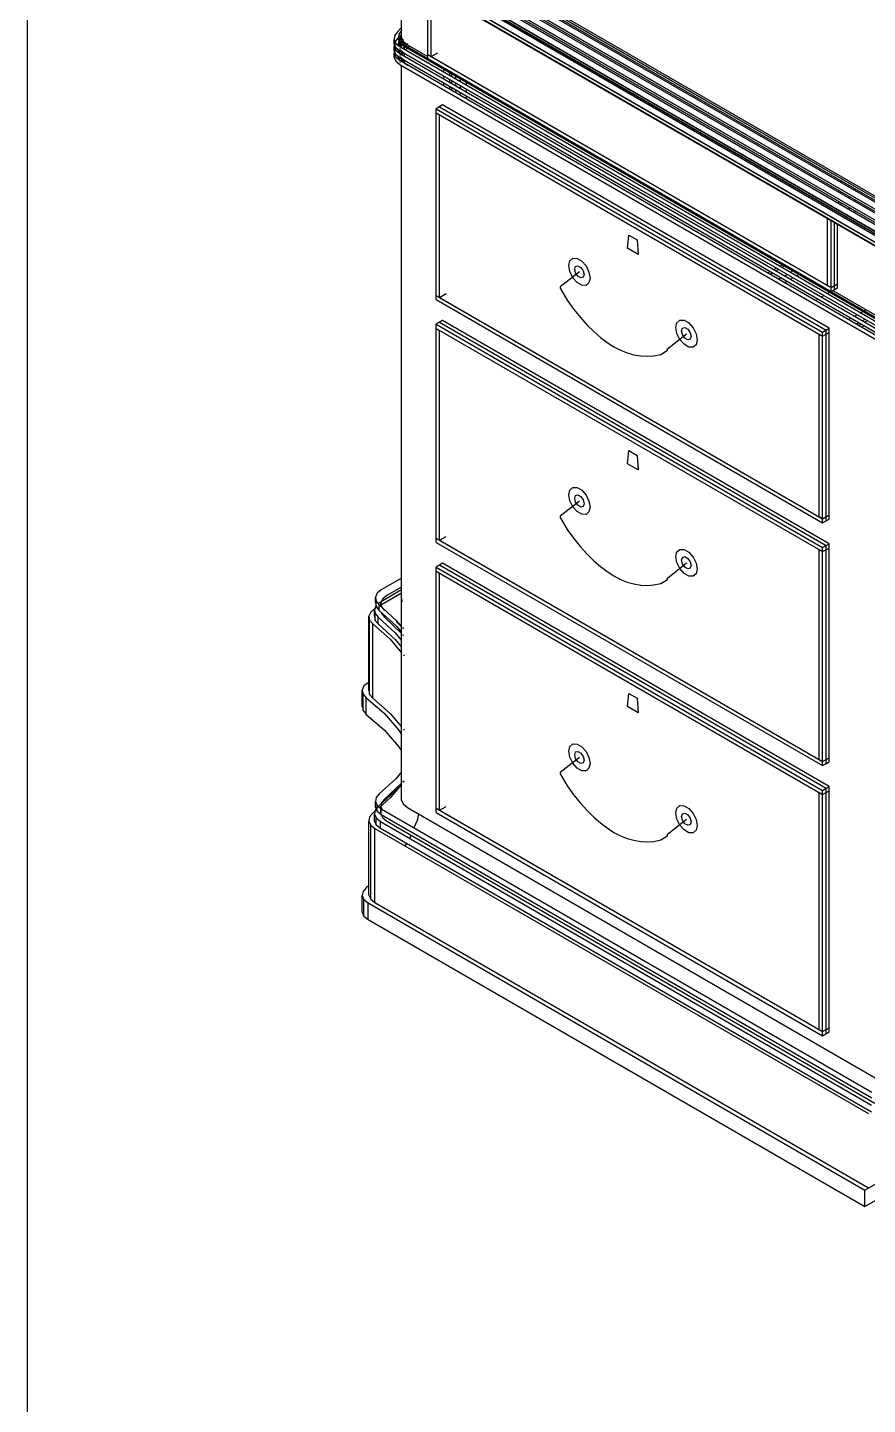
# Model space of a CAD drawing. Header units: inches. Extents: x 0.3 to 16.2, y 0.3 to 11.4.
# Drawn here: x 0.315 to 2.035, y 6.224 to 9.041 of the extents above; entities that cross this region are included whole.
import ezdxf

# ---------------------------------------------------------------- set-up
doc = ezdxf.new("R2010")
doc.units = ezdxf.units.IN
doc.header["$LTSCALE"] = 0.009843
doc.header["$MEASUREMENT"] = 0
doc.layers.add('GEOMETRY', color=7, linetype='Continuous')

msp = doc.modelspace()

# ---------------------------------------------------------------- linework, layer by layer
at = {"layer": 'GEOMETRY'}
for p, q in [((0.9567, 9.3154), (5.7374, 6.5551)), ((0.9567, 9.3154), (5.7374, 6.5551)), ((0.9567, 9.3012), (5.7374, 6.5413)), ((0.9634, 9.3197), (5.7374, 6.5634)), ((0.9634, 9.3197), (5.7374, 6.5634)), ((0.9634, 9.3154), (5.7374, 6.5591)), ((0.9638, 9.324), (5.7374, 6.5677)), ((0.9638, 9.324), (5.7374, 6.5677)), ((0.9638, 9.3197), (5.7374, 6.5634)), ((0.9567, 9.2929), (5.7374, 6.5327)), ((0.9567, 9.2929), (5.7374, 6.5327)), ((0.9567, 9.2787), (5.7374, 6.5189)), ((0.9634, 9.2972), (5.7374, 6.5409)), ((0.9634, 9.2972), (5.7374, 6.5409)), ((0.9634, 9.2972), (5.7374, 6.5409)), ((0.9634, 9.2929), (5.7374, 6.5366)), ((0.9634, 9.2748), (5.7374, 6.5181)), ((0.9634, 9.2748), (5.7374, 6.5181)), ((0.9634, 9.2748), (5.7374, 6.5181)), ((0.9634, 9.2705), (5.7374, 6.5142)), ((0.9567, 9.2701), (5.7374, 6.5102)), ((0.9567, 9.2701), (5.7374, 6.5102)), ((0.9567, 9.2563), (5.7374, 6.4961)), ((0.9567, 9.2476), (5.7374, 6.4878)), ((0.9567, 9.2476), (5.7374, 6.4878)), ((0.9634, 9.252), (5.7374, 6.4957)), ((0.9634, 9.252), (5.7374, 6.4957)), ((0.9634, 9.252), (5.7374, 6.4957)), ((0.9634, 9.248), (5.7374, 6.4917)), ((0.9567, 9.2339), (5.7374, 6.4736)), ((0.9634, 9.2295), (5.7374, 6.4732)), ((0.9685, 9.2201), (5.7378, 6.4665)), ((0.9803, 9.2118), (5.7382, 6.4646)), ((1.0394, 9.2028), (5.7421, 6.4878)), ((1.0394, 9.2028), (5.7421, 6.4878)), ((1.0661, 9.1929), (5.7449, 6.4917)), ((1.0661, 9.1929), (5.7449, 6.4917)), ((1.0807, 9.0205), (1.0807, 9.1535)), ((1.0807, 9.0102), (1.0807, 9.1535)), ((1.1346, 8.9862), (1.1346, 9.124)), ((1.1417, 8.9823), (1.1417, 9.1201)), ((1.1417, 8.9906), (1.1417, 9.1185)), ((1.0665, 9.0248), (1.0654, 9.0169)), ((1.0654, 9.0169), (1.0693, 9.0091)), ((1.0654, 9.0169), (1.0693, 9.0091)), ((1.0654, 9.0083), (1.0654, 9.0169)), ((1.072, 9.0323), (1.0665, 9.0248)), ((1.072, 9.0185), (1.0665, 9.011)), ((1.0807, 9.0413), (1.072, 9.0323)), ((1.0807, 9.0272), (1.072, 9.0185)), ((1.0846, 9.0169), (1.0732, 9.0055)), ((1.0752, 9.028), (1.0744, 9.0201)), ((1.0744, 9.0201), (1.078, 9.0122)), ((1.0744, 9.0201), (1.078, 9.0122)), ((1.0744, 9.0173), (1.0744, 9.0201)), ((1.0744, 9.0173), (1.078, 9.0094)), ((1.0752, 9.0169), (1.0744, 9.0091)), ((1.0807, 9.0354), (1.0752, 9.028)), ((1.0807, 9.0244), (1.0752, 9.0169)), ((1.0807, 9.0217), (1.0752, 9.0142)), ((1.0807, 9.0358), (1.0807, 9.0354)), ((1.0807, 9.0244), (1.0807, 9.0244)), ((1.0807, 9.0217), (1.0807, 9.0217)), ((1.0807, 9.0205), (1.0846, 9.0126)), ((1.0665, 9.011), (1.0654, 9.0028)), ((1.0654, 9.0083), (1.0693, 9.0008)), ((1.0654, 9.0028), (1.0693, 8.9949)), ((1.0654, 9.0028), (1.0693, 8.9949)), ((1.0654, 8.9945), (1.0654, 9.0028)), ((1.0665, 8.9969), (1.0654, 8.9886)), ((1.0654, 8.9945), (1.0693, 8.9866)), ((1.0654, 8.9886), (1.0693, 8.9811)), ((1.0654, 8.9886), (1.0693, 8.9811)), ((1.0654, 8.9803), (1.0654, 8.9886)), ((1.0693, 9.0008), (1.0665, 8.9969)), ((1.0693, 9.0091), (1.0772, 9.0024)), ((1.0693, 9.0091), (1.0772, 9.0024)), ((1.0693, 9.0008), (1.0772, 8.9941)), ((1.0693, 8.9949), (1.0772, 8.9882)), ((1.0693, 8.9949), (1.0772, 8.9882)), ((1.0752, 9.0142), (1.0744, 9.0059)), ((1.0744, 9.0091), (1.078, 9.0012)), ((1.0744, 9.0091), (1.078, 9.0012)), ((1.0744, 9.0059), (1.0744, 9.0091)), ((1.0744, 9.0059), (1.0752, 9.0043)), ((1.0744, 9.0059), (1.0752, 9.0043)), ((1.0744, 9.0059), (1.0752, 9.0043)), ((1.0744, 9.0031), (1.0744, 9.0059)), ((1.0744, 8.9965), (1.0744, 8.9949)), ((1.0748, 8.9961), (1.0744, 8.9921)), ((1.0744, 8.9949), (1.078, 8.987)), ((1.0744, 8.9949), (1.078, 8.987)), ((1.0744, 8.9921), (1.0744, 8.9949)), ((1.0744, 8.9921), (1.0752, 8.9902)), ((1.0744, 8.9921), (1.0752, 8.9902)), ((1.0744, 8.9921), (1.0752, 8.9902)), ((1.0744, 8.9894), (1.0744, 8.9921)), ((1.0791, 9.0087), (1.0752, 9.0028)), ((1.0783, 8.9933), (1.0752, 8.9886)), ((1.0807, 9.0075), (1.0772, 9.0028)), ((1.0772, 9.0024), (5.7457, 6.3071)), ((1.0772, 9.0024), (5.7457, 6.3071)), ((1.0772, 9), (1.078, 8.9984)), ((1.0772, 9), (1.078, 8.9984)), ((1.0772, 9), (1.078, 8.9984)), ((1.0772, 8.9969), (1.078, 8.9957)), ((1.0772, 8.9941), (5.7457, 6.2988)), ((1.078, 9.0122), (1.0862, 9.0059)), ((1.078, 9.0122), (1.0862, 9.0059)), ((1.078, 9.0094), (1.0862, 9.0031)), ((1.078, 8.9957), (1.0862, 8.989)), ((1.0846, 9.0146), (1.0807, 9.0102)), ((1.0807, 9.0004), (1.0807, 9.0071)), ((1.0807, 8.9862), (1.0807, 8.9921)), ((1.0843, 8.9898), (1.0815, 8.9862)), ((1.0854, 9.0122), (1.0823, 9.0091)), ((1.087, 9.0028), (1.0835, 8.9988)), ((1.0846, 9.0126), (1.0929, 9.0063)), ((1.0862, 9.0059), (5.7469, 6.315)), ((1.0862, 9.0059), (5.7469, 6.315)), ((1.0862, 9.0031), (5.7469, 6.3122)), ((1.0862, 8.989), (5.7469, 6.298)), ((1.087, 8.9969), (1.087, 9.011)), ((1.087, 8.9827), (1.087, 8.9886)), ((1.0929, 9.0087), (1.0886, 9.0043)), ((1.0925, 8.9992), (1.089, 8.9957)), ((1.0929, 9.0063), (1.1346, 8.9823)), ((1.0969, 9.0039), (1.0941, 9.0012)), ((1.1417, 8.9823), (1.1551, 8.9898)), ((1.0654, 8.9803), (1.0693, 8.9724)), ((1.0693, 8.9866), (1.0772, 8.9799)), ((1.0693, 8.9811), (1.0772, 8.9744)), ((1.0693, 8.9811), (1.0772, 8.9744)), ((1.0693, 8.9724), (1.0772, 8.9657)), ((1.0744, 8.9823), (1.0744, 8.9807)), ((1.0744, 8.9807), (1.078, 8.9728)), ((1.0744, 8.9807), (1.078, 8.9728)), ((1.0744, 8.978), (1.0744, 8.9807)), ((1.0744, 8.978), (1.0752, 8.976)), ((1.0772, 8.9882), (5.7457, 6.2929)), ((1.0772, 8.9882), (5.7457, 6.2929)), ((1.0772, 8.9858), (1.078, 8.9843)), ((1.0772, 8.9858), (1.078, 8.9843)), ((1.0772, 8.9858), (1.078, 8.9843)), ((1.0772, 8.9831), (1.078, 8.9815)), ((1.0772, 8.9799), (5.7457, 6.2846)), ((1.0772, 8.9744), (5.7457, 6.2791)), ((1.0772, 8.9744), (5.7457, 6.2791)), ((1.0772, 8.9717), (1.078, 8.9701)), ((1.0772, 8.9657), (5.7457, 6.2705)), ((1.078, 8.9815), (1.0862, 8.9748)), ((1.0807, 8.9783), (1.0846, 8.9705)), ((1.0807, 8.9783), (1.0846, 8.9705)), ((1.0807, 8.9724), (1.0807, 8.9783)), ((1.0807, 8.9724), (1.0807, 8.978)), ((1.0807, 7.8736), (1.0807, 8.9638)), ((1.0807, 7.4598), (1.0807, 8.9638)), ((1.0815, 8.9862), (1.0815, 8.9858)), ((1.0846, 8.9705), (1.0929, 8.9642)), ((1.0846, 8.9705), (1.0929, 8.9642)), ((1.0862, 8.9748), (5.7469, 6.2839)), ((1.087, 8.9689), (1.087, 8.9744)), ((1.1346, 8.9862), (1.9602, 8.5098)), ((1.1346, 8.9862), (1.9602, 8.5098)), ((1.1346, 8.9862), (1.1417, 8.9823)), ((1.1346, 8.978), (1.1346, 8.9862)), ((1.1346, 8.978), (1.9602, 8.5012)), ((1.1417, 8.9823), (1.9602, 8.5098)), ((1.1677, 8.9504), (1.1677, 8.9559)), ((1.1677, 8.9362), (1.1677, 8.9417)), ((1.1795, 8.9433), (1.1795, 8.9492)), ((1.1795, 8.9433), (1.1795, 8.9492)), ((1.1795, 8.9295), (1.1795, 8.935)), ((1.1795, 8.9295), (1.1795, 8.935)), ((1.1835, 8.9413), (1.1835, 8.9469)), ((1.1835, 8.9272), (1.1835, 8.9327)), ((1.1917, 8.9362), (1.1917, 8.9421)), ((1.2016, 8.9307), (1.2016, 8.9362)), ((1.1677, 8.922), (1.1677, 8.928)), ((1.1795, 8.9154), (1.1795, 8.9209)), ((1.1795, 8.9154), (1.1795, 8.9209)), ((1.1835, 8.913), (1.1835, 8.9189)), ((1.1917, 8.9224), (1.1917, 8.928)), ((1.1917, 8.9083), (1.1917, 8.9138)), ((1.2016, 8.9165), (1.2016, 8.9224)), ((1.2016, 8.9028), (1.2016, 8.9083)), ((1.2138, 8.9236), (1.2138, 8.9295)), ((1.2138, 8.9098), (1.2138, 8.9154)), ((1.165, 8.8831), (1.1516, 8.8752)), ((1.165, 8.8831), (1.1587, 8.8795)), ((1.1587, 8.8795), (1.9504, 8.4224)), ((1.1587, 8.8795), (1.9504, 8.4224)), ((1.9563, 8.426), (1.165, 8.8831)), ((1.9563, 8.426), (1.165, 8.8831)), ((1.2138, 8.8957), (1.2138, 8.9012)), ((1.1516, 8.8752), (1.9429, 8.4181)), ((1.1516, 8.8752), (1.9429, 8.4181)), ((1.1516, 8.8669), (1.1516, 8.8752)), ((1.1516, 8.8669), (1.9429, 8.4098)), ((1.1516, 8.8669), (1.1587, 8.8626)), ((1.1516, 8.8669), (1.1587, 8.8626)), ((1.1516, 8.4933), (1.1516, 8.8669)), ((1.1587, 8.489), (1.1587, 8.8626)), ((1.1587, 8.4976), (1.1587, 8.8626)), ((1.976, 8.735), (1.976, 8.7354)), ((1.976, 8.7268), (1.976, 8.7307)), ((1.976, 8.7043), (1.976, 8.7083)), ((1.9807, 8.7323), (1.9807, 8.7327)), ((1.9807, 8.724), (1.9807, 8.728)), ((1.9976, 8.7224), (1.9976, 8.7228)), ((1.9976, 8.7142), (1.9976, 8.7181)), ((2.0098, 8.7154), (2.0098, 8.7157)), ((2.0098, 8.7154), (2.0098, 8.7157)), ((2.0098, 8.7071), (2.0098, 8.711)), ((2.0098, 8.7071), (2.0098, 8.711)), ((1.976, 8.6819), (1.976, 8.6858)), ((1.9807, 8.7016), (1.9807, 8.7055)), ((1.9807, 8.6791), (1.9807, 8.6831)), ((1.9976, 8.6917), (1.9976, 8.6957)), ((2.0098, 8.6846), (2.0098, 8.6886)), ((2.0098, 8.6846), (2.0098, 8.6886)), ((1.9528, 8.5138), (1.9528, 8.6516)), ((1.9976, 8.6693), (1.9976, 8.6732)), ((2.0098, 8.6622), (2.0098, 8.6661)), ((2.0098, 8.6622), (2.0098, 8.6661)), ((1.9602, 8.5098), (1.9602, 8.6476)), ((1.9673, 8.5055), (1.9673, 8.6417)), ((1.9736, 8.5091), (1.9736, 8.6382)), ((1.9736, 8.5173), (1.9736, 8.6382)), ((1.5437, 8.5898), (1.5461, 8.6165)), ((1.5461, 8.6165), (1.563, 8.6067)), ((1.563, 8.6067), (1.5654, 8.5772)), ((1.4252, 8.5638), (1.4315, 8.5693)), ((1.4315, 8.5693), (1.4402, 8.5689)), ((1.4402, 8.5689), (1.45, 8.5634)), ((1.5654, 8.5772), (1.5437, 8.5898)), ((1.4449, 8.5413), (1.4059, 8.5106)), ((1.4232, 8.5543), (1.4252, 8.5638)), ((1.4252, 8.5421), (1.4232, 8.5543)), ((1.4315, 8.5295), (1.4252, 8.5421)), ((1.4354, 8.5472), (1.437, 8.5528)), ((1.437, 8.5394), (1.4354, 8.5472)), ((1.437, 8.5528), (1.4421, 8.5539)), ((1.4421, 8.5327), (1.437, 8.5394)), ((1.4421, 8.5539), (1.448, 8.5504)), ((1.448, 8.5504), (1.4528, 8.5437)), ((1.45, 8.5634), (1.4587, 8.5535)), ((1.4528, 8.5437), (1.4547, 8.5358)), ((1.4587, 8.5535), (1.4646, 8.5409)), ((1.4646, 8.5409), (1.4669, 8.5287)), ((1.8311, 8.5394), (1.8358, 8.5421)), ((1.8409, 8.5394), (1.8358, 8.5362)), ((1.8433, 8.5461), (1.848, 8.5492)), ((1.8528, 8.5461), (1.848, 8.5433)), ((1.8555, 8.5531), (1.8602, 8.5559)), ((1.865, 8.5531), (1.8602, 8.5504)), ((1.8772, 8.5406), (1.8823, 8.5433)), ((1.8772, 8.5406), (1.8823, 8.5433)), ((1.4059, 8.5106), (1.4059, 8.5079)), ((1.4402, 8.5197), (1.4315, 8.5295)), ((1.45, 8.5142), (1.4402, 8.5197)), ((1.448, 8.5291), (1.4421, 8.5327)), ((1.4528, 8.5303), (1.448, 8.5291)), ((1.4587, 8.5138), (1.45, 8.5142)), ((1.4547, 8.5358), (1.4528, 8.5303)), ((1.4646, 8.5193), (1.4587, 8.5138)), ((1.4669, 8.5287), (1.4646, 8.5193)), ((1.8528, 8.5264), (1.8579, 8.5295)), ((1.8528, 8.5264), (1.8579, 8.5295)), ((1.865, 8.5335), (1.8701, 8.5362)), ((1.865, 8.5335), (1.8701, 8.5362)), ((1.865, 8.5193), (1.8701, 8.5224)), ((1.865, 8.5193), (1.8701, 8.5224)), ((1.865, 8.5197), (1.8701, 8.5224)), ((1.8772, 8.5264), (1.8823, 8.5295)), ((1.8772, 8.5264), (1.8823, 8.5295)), ((1.8772, 8.5264), (1.8823, 8.5295)), ((1.8894, 8.5335), (1.8945, 8.5362)), ((1.8894, 8.5335), (1.8945, 8.5362)), ((1.8894, 8.5335), (1.8945, 8.5362)), ((1.9528, 8.5138), (1.9602, 8.5098)), ((1.9602, 8.5098), (1.9736, 8.5173)), ((1.9602, 8.5098), (1.9736, 8.5173)), ((1.9602, 8.5098), (1.9736, 8.5173)), ((1.9602, 8.5012), (1.9602, 8.5098)), ((1.9736, 8.5091), (1.9736, 8.5173)), ((1.1516, 8.4933), (1.9429, 8.0362)), ((1.1516, 8.4933), (1.9429, 8.0362)), ((1.1516, 8.4933), (1.1587, 8.489)), ((1.1516, 8.4846), (1.1516, 8.4933)), ((1.1516, 8.4846), (1.9429, 8.028)), ((1.1587, 8.489), (1.172, 8.4969)), ((1.1587, 8.489), (1.9429, 8.0362)), ((1.4059, 8.5079), (1.4197, 8.4835)), ((1.4197, 8.4835), (1.4335, 8.4646)), ((1.9283, 8.4831), (1.9335, 8.4858)), ((1.9406, 8.4902), (1.9453, 8.4929)), ((1.9528, 8.4969), (1.9575, 8.5)), ((1.9602, 8.5012), (1.9736, 8.5091)), ((1.9602, 8.5012), (1.9638, 8.5031)), ((1.9638, 8.5031), (2.0673, 8.4437)), ((1.9673, 8.5055), (1.9736, 8.5091)), ((1.4335, 8.4646), (1.4472, 8.448)), ((2.0138, 8.4535), (2.0087, 8.4508)), ((2.026, 8.4606), (2.0209, 8.4575)), ((2.0319, 8.4638), (2.0283, 8.4618)), ((1.165, 8.4417), (1.1516, 8.4343)), ((1.1516, 8.4343), (1.9429, 7.9772)), ((1.1516, 8.4343), (1.9429, 7.9772)), ((1.1516, 8.4256), (1.1516, 8.4343)), ((1.1516, 8.4256), (1.9429, 7.9689)), ((1.1516, 8.4256), (1.1587, 8.4217)), ((1.1516, 8.4256), (1.1587, 8.4217)), ((1.1516, 7.9965), (1.1516, 8.4256)), ((1.165, 8.4417), (1.1587, 8.4386)), ((1.1587, 8.4386), (1.9504, 7.9815)), ((1.1587, 8.4386), (1.9504, 7.9815)), ((1.9563, 7.985), (1.165, 8.4417)), ((1.9563, 7.985), (1.165, 8.4417)), ((1.4472, 8.448), (1.461, 8.4327)), ((1.461, 8.4327), (1.4744, 8.4193)), ((1.6421, 8.4276), (1.6445, 8.4374)), ((1.6445, 8.4154), (1.6421, 8.4276)), ((1.6445, 8.4374), (1.6504, 8.4425)), ((1.6504, 8.4425), (1.6594, 8.4425)), ((1.6543, 8.4205), (1.6563, 8.426)), ((1.6563, 8.426), (1.661, 8.4276)), ((1.6594, 8.4425), (1.6689, 8.437)), ((1.661, 8.4276), (1.6673, 8.424)), ((1.6689, 8.437), (1.678, 8.4268)), ((1.678, 8.4268), (1.6839, 8.4146)), ((1.9429, 8.4181), (1.9563, 8.426)), ((1.9429, 8.4181), (1.9563, 8.426)), ((1.9504, 8.4224), (1.9563, 8.426)), ((1.9504, 8.4224), (1.9563, 8.426)), ((1.9563, 8.0354), (1.9563, 8.426)), ((1.9563, 8.4177), (1.9563, 8.426)), ((2.0016, 8.4465), (1.9965, 8.4437)), ((2.0173, 8.4374), (2.0126, 8.4343)), ((2.022, 8.4343), (2.0173, 8.4315)), ((2.0283, 8.4311), (2.0232, 8.428)), ((2.0295, 8.4441), (2.0248, 8.4413)), ((2.0343, 8.4413), (2.0295, 8.4386)), ((1.1587, 7.9921), (1.1587, 8.4217)), ((1.1587, 8.0008), (1.1587, 8.4217)), ((1.4744, 8.4193), (1.4882, 8.4075)), ((1.4882, 8.4075), (1.502, 8.3969)), ((1.502, 8.3969), (1.5157, 8.3882)), ((1.6252, 8.3839), (1.6642, 8.415)), ((1.6504, 8.4031), (1.6445, 8.4154)), ((1.6594, 8.3933), (1.6504, 8.4031)), ((1.6563, 8.413), (1.6543, 8.4205)), ((1.661, 8.4059), (1.6563, 8.413)), ((1.6673, 8.4024), (1.661, 8.4059)), ((1.6673, 8.424), (1.672, 8.4169)), ((1.672, 8.4039), (1.6673, 8.4024)), ((1.672, 8.4169), (1.674, 8.4094)), ((1.674, 8.4094), (1.672, 8.4039)), ((1.6839, 8.4146), (1.6862, 8.4024)), ((1.6862, 8.4024), (1.6839, 8.3925)), ((1.9358, 8.4142), (1.9429, 8.4098)), ((1.9358, 8.4142), (1.9429, 8.4098)), ((1.9358, 8.0406), (1.9358, 8.4142)), ((1.9492, 8.4217), (1.9429, 8.4181)), ((1.9429, 8.4098), (1.9429, 8.4181)), ((1.9429, 8.4098), (1.9563, 8.4177)), ((1.9429, 8.4098), (1.9563, 8.4177)), ((1.9429, 8.4098), (1.9563, 8.4177)), ((1.9429, 8.0362), (1.9429, 8.4098)), ((1.9504, 8.0319), (1.9504, 8.4224)), ((1.9563, 8.0441), (1.9563, 8.4177)), ((1.5157, 8.3882), (1.5291, 8.3811)), ((1.5291, 8.3811), (1.5429, 8.3756)), ((1.5429, 8.3756), (1.5567, 8.3717)), ((1.5567, 8.3717), (1.5705, 8.3697)), ((1.5705, 8.3697), (1.5843, 8.3689)), ((1.5843, 8.3689), (1.5976, 8.3697)), ((1.5976, 8.3697), (1.6114, 8.3724)), ((1.6114, 8.3724), (1.6252, 8.3811)), ((1.6252, 8.3811), (1.6252, 8.3839)), ((1.6689, 8.3874), (1.6594, 8.3933)), ((1.678, 8.3874), (1.6689, 8.3874)), ((1.6839, 8.3925), (1.678, 8.3874)), ((1.5437, 8.1488), (1.5461, 8.1756)), ((1.5461, 8.1756), (1.563, 8.1657)), ((1.5654, 8.1362), (1.5437, 8.1488)), ((1.563, 8.1657), (1.5654, 8.1362)), ((1.4232, 8.0854), (1.4252, 8.0949)), ((1.4252, 8.0949), (1.4315, 8.1004)), ((1.4315, 8.1004), (1.4402, 8.1)), ((1.4402, 8.1), (1.45, 8.0945)), ((1.45, 8.0945), (1.4587, 8.0846)), ((1.4449, 8.0724), (1.4059, 8.0417)), ((1.4252, 8.0728), (1.4232, 8.0854)), ((1.4315, 8.0606), (1.4252, 8.0728)), ((1.4402, 8.0508), (1.4315, 8.0606)), ((1.4354, 8.0783), (1.437, 8.0839)), ((1.437, 8.0705), (1.4354, 8.0783)), ((1.437, 8.0839), (1.4421, 8.085)), ((1.4421, 8.0638), (1.437, 8.0705)), ((1.4421, 8.085), (1.448, 8.0815)), ((1.448, 8.0602), (1.4421, 8.0638)), ((1.448, 8.0815), (1.4528, 8.0748)), ((1.4528, 8.0614), (1.448, 8.0602)), ((1.4528, 8.0748), (1.4547, 8.0669)), ((1.4547, 8.0669), (1.4528, 8.0614)), ((1.4587, 8.0846), (1.4646, 8.072)), ((1.4646, 8.072), (1.4669, 8.0598)), ((1.4669, 8.0598), (1.4646, 8.0504)), ((1.4059, 8.0417), (1.4059, 8.039)), ((1.4059, 8.039), (1.4197, 8.0146)), ((1.45, 8.0453), (1.4402, 8.0508)), ((1.4587, 8.0449), (1.45, 8.0453)), ((1.4646, 8.0504), (1.4587, 8.0449)), ((1.9358, 8.0406), (1.9429, 8.0362)), ((1.9429, 8.0362), (1.9563, 8.0441)), ((1.9429, 8.0362), (1.9563, 8.0441)), ((1.9429, 8.0362), (1.9563, 8.0441)), ((1.9429, 8.028), (1.9429, 8.0362)), ((1.9429, 8.028), (1.9563, 8.0354)), ((1.9504, 8.0319), (1.9563, 8.0354)), ((1.9563, 8.0354), (1.9563, 8.0441)), ((1.4197, 8.0146), (1.4335, 7.9957)), ((1.1516, 7.9965), (1.9429, 7.5394)), ((1.1516, 7.9965), (1.9429, 7.5394)), ((1.1516, 7.9965), (1.1587, 7.9921)), ((1.1516, 7.9878), (1.1516, 7.9965)), ((1.1516, 7.9878), (1.9429, 7.5311)), ((1.1587, 7.9921), (1.172, 8)), ((1.1587, 7.9921), (1.9429, 7.5394)), ((1.4335, 7.9957), (1.4472, 7.9787)), ((1.4472, 7.9787), (1.461, 7.9638)), ((1.9429, 7.9772), (1.9563, 7.985)), ((1.9429, 7.9772), (1.9563, 7.985)), ((1.9492, 7.9807), (1.9429, 7.9772)), ((1.9429, 7.9689), (1.9429, 7.9772)), ((1.9429, 7.9689), (1.9563, 7.9764)), ((1.9429, 7.9689), (1.9563, 7.9764)), ((1.9429, 7.9689), (1.9563, 7.9764)), ((1.9504, 7.9815), (1.9563, 7.985)), ((1.9504, 7.9815), (1.9563, 7.985)), ((1.9504, 7.535), (1.9504, 7.9815)), ((1.9563, 7.5386), (1.9563, 7.985)), ((1.9563, 7.9764), (1.9563, 7.985)), ((1.9563, 7.5472), (1.9563, 7.9764)), ((1.461, 7.9638), (1.4744, 7.9504)), ((1.4744, 7.9504), (1.4882, 7.9386)), ((1.6252, 7.915), (1.6642, 7.9461)), ((1.6421, 7.9587), (1.6445, 7.9685)), ((1.6445, 7.9465), (1.6421, 7.9587)), ((1.6445, 7.9685), (1.6504, 7.9736)), ((1.6504, 7.9343), (1.6445, 7.9465)), ((1.6504, 7.9736), (1.6594, 7.9736)), ((1.6543, 7.9516), (1.6563, 7.9571)), ((1.6563, 7.9441), (1.6543, 7.9516)), ((1.6563, 7.9571), (1.661, 7.9587)), ((1.6594, 7.9736), (1.6689, 7.9677)), ((1.661, 7.9587), (1.6673, 7.9551)), ((1.6673, 7.9551), (1.672, 7.948)), ((1.6689, 7.9677), (1.678, 7.9579)), ((1.672, 7.948), (1.674, 7.9406)), ((1.678, 7.9579), (1.6839, 7.9457)), ((1.9358, 7.9728), (1.9429, 7.9689)), ((1.9358, 7.9728), (1.9429, 7.9689)), ((1.9358, 7.5437), (1.9358, 7.9728)), ((1.9429, 7.5394), (1.9429, 7.9689)), ((1.165, 7.9453), (1.1516, 7.9374)), ((1.1516, 7.9374), (1.9429, 7.4803)), ((1.1516, 7.9374), (1.9429, 7.4803)), ((1.1516, 7.9287), (1.1516, 7.9374)), ((1.1516, 7.9287), (1.9429, 7.472)), ((1.1516, 7.9287), (1.1587, 7.9248)), ((1.1516, 7.9287), (1.1587, 7.9248)), ((1.1516, 7.4437), (1.1516, 7.9287)), ((1.165, 7.9453), (1.1587, 7.9417)), ((1.1587, 7.9417), (1.9504, 7.4846)), ((1.1587, 7.9417), (1.9504, 7.4846)), ((1.1587, 7.4398), (1.1587, 7.9248)), ((1.1587, 7.448), (1.1587, 7.9248)), ((1.9563, 7.4882), (1.165, 7.9453)), ((1.9563, 7.4882), (1.165, 7.9453)), ((1.4882, 7.9386), (1.502, 7.928)), ((1.502, 7.928), (1.5157, 7.9193)), ((1.5157, 7.9193), (1.5291, 7.9122)), ((1.6594, 7.924), (1.6504, 7.9343)), ((1.661, 7.937), (1.6563, 7.9441)), ((1.6689, 7.9185), (1.6594, 7.924)), ((1.6673, 7.9335), (1.661, 7.937)), ((1.672, 7.935), (1.6673, 7.9335)), ((1.678, 7.9185), (1.6689, 7.9185)), ((1.674, 7.9406), (1.672, 7.935)), ((1.6839, 7.9236), (1.678, 7.9185)), ((1.6839, 7.9457), (1.6862, 7.9335)), ((1.6862, 7.9335), (1.6839, 7.9236)), ((1.0394, 7.8909), (1.0311, 7.8843)), ((1.0807, 7.8909), (1.0374, 7.8657)), ((1.0807, 7.915), (1.0394, 7.8909)), ((1.0807, 7.8965), (1.0508, 7.8791)), ((1.5291, 7.9122), (1.5429, 7.9067)), ((1.5429, 7.9067), (1.5567, 7.9028)), ((1.5567, 7.9028), (1.5705, 7.9004)), ((1.5705, 7.9004), (1.5843, 7.9)), ((1.5843, 7.9), (1.5976, 7.9008)), ((1.5976, 7.9008), (1.6114, 7.9035)), ((1.6114, 7.9035), (1.6252, 7.9122)), ((1.6252, 7.9122), (1.6252, 7.915)), ((1.0311, 7.8843), (1.0276, 7.876)), ((1.0276, 7.876), (1.0287, 7.8677)), ((1.0276, 7.876), (1.0287, 7.8677)), ((1.0276, 7.865), (1.0276, 7.876)), ((1.0276, 7.865), (1.0287, 7.8567)), ((1.0287, 7.8567), (1.0287, 7.8677)), ((1.0287, 7.8677), (1.035, 7.8602)), ((1.0287, 7.8677), (1.035, 7.8602)), ((1.0374, 7.8657), (1.0331, 7.8626)), ((1.0807, 7.8839), (1.035, 7.8575)), ((1.0425, 7.8724), (1.0386, 7.8646)), ((1.0386, 7.8646), (1.0398, 7.8563)), ((1.0386, 7.8646), (1.0398, 7.8563)), ((1.0386, 7.8567), (1.0386, 7.8646)), ((1.0508, 7.8791), (1.0425, 7.8724)), ((1.0807, 7.8736), (1.0815, 7.8657)), ((1.0177, 7.8453), (1.0138, 7.837)), ((1.0138, 7.837), (1.0154, 7.8287)), ((1.0138, 7.837), (1.0154, 7.8287)), ((1.0138, 7.6854), (1.0138, 7.837)), ((1.026, 7.8524), (1.0177, 7.8453)), ((1.0291, 7.8591), (1.0252, 7.8508)), ((1.0252, 7.8508), (1.0268, 7.8425)), ((1.0252, 7.8508), (1.0268, 7.8425)), ((1.0252, 7.8366), (1.0252, 7.8508)), ((1.0252, 7.8366), (1.0268, 7.8283)), ((1.0303, 7.8547), (1.026, 7.8524)), ((1.0268, 7.8283), (1.0268, 7.8425)), ((1.0268, 7.8425), (1.0327, 7.835)), ((1.0268, 7.8425), (1.0327, 7.835)), ((1.0287, 7.8567), (1.035, 7.8488)), ((1.0327, 7.835), (1.0677, 7.8031)), ((1.0327, 7.835), (1.0677, 7.8031)), ((1.0327, 7.8209), (1.0327, 7.835)), ((1.035, 7.8602), (1.0697, 7.8283)), ((1.035, 7.8602), (1.0697, 7.8283)), ((1.035, 7.8488), (1.035, 7.8602)), ((1.035, 7.8488), (1.0697, 7.8173)), ((1.0394, 7.8449), (1.0398, 7.8421)), ((1.0398, 7.8563), (1.0461, 7.8488)), ((1.0398, 7.8563), (1.0461, 7.8488)), ((1.0398, 7.8421), (1.0461, 7.8346)), ((1.0461, 7.8346), (1.0461, 7.839)), ((1.0461, 7.8346), (1.0807, 7.8016)), ((1.0154, 7.6768), (1.0154, 7.8287)), ((1.0154, 7.8287), (1.0217, 7.8213)), ((1.0154, 7.8287), (1.0217, 7.8213)), ((1.0217, 7.8213), (1.0575, 7.7898)), ((1.0217, 7.8213), (1.0575, 7.7898)), ((1.0217, 7.6693), (1.0217, 7.8213)), ((1.0268, 7.8283), (1.0327, 7.8209)), ((1.0327, 7.8209), (1.0677, 7.7894)), ((1.0697, 7.8283), (1.0807, 7.815)), ((1.0697, 7.8283), (1.0807, 7.815)), ((1.0697, 7.826), (1.0807, 7.8154)), ((1.0697, 7.826), (1.0807, 7.8154)), ((1.0697, 7.8173), (1.0807, 7.8039)), ((1.0827, 7.8134), (1.0846, 7.811)), ((1.0827, 7.8134), (1.0846, 7.811)), ((1.0575, 7.7898), (1.0807, 7.7622)), ((1.0575, 7.7898), (1.0807, 7.7622)), ((1.0677, 7.8031), (1.0807, 7.7874)), ((1.0677, 7.8031), (1.0807, 7.7874)), ((1.0677, 7.7894), (1.0807, 7.7732)), ((1.0827, 7.7996), (1.0846, 7.7972)), ((1.0846, 7.7579), (1.0862, 7.7559)), ((1.0846, 7.7579), (1.0862, 7.7559)), ((1.0039, 7.6941), (1.0004, 7.6858)), ((1.0122, 7.7008), (1.0039, 7.6941)), ((1.0154, 7.7028), (1.0122, 7.7008)), ((1.0004, 7.6858), (1.002, 7.6772)), ((1.0004, 7.6858), (1.002, 7.6772)), ((1.0004, 7.652), (1.0004, 7.6858)), ((1.002, 7.6437), (1.002, 7.6772)), ((1.002, 7.6772), (1.0087, 7.6697)), ((1.002, 7.6772), (1.0087, 7.6697)), ((1.0087, 7.6697), (1.0449, 7.6382)), ((1.0087, 7.6697), (1.0449, 7.6382)), ((1.0087, 7.6358), (1.0087, 7.6697)), ((1.0138, 7.6854), (1.0154, 7.6768)), ((1.0154, 7.6768), (1.0217, 7.6693)), ((1.0217, 7.6693), (1.0575, 7.6378)), ((1.5437, 7.652), (1.5461, 7.6787)), ((1.5461, 7.6787), (1.563, 7.6689)), ((1.563, 7.6689), (1.5654, 7.6394)), ((1.0004, 7.652), (1.002, 7.6437)), ((1.002, 7.6437), (1.0087, 7.6358)), ((1.0449, 7.6382), (1.0748, 7.6043)), ((1.0449, 7.6382), (1.0748, 7.6043)), ((1.0575, 7.6378), (1.0807, 7.6102)), ((1.5654, 7.6394), (1.5437, 7.652)), ((1.0087, 7.6358), (1.0449, 7.6043)), ((1.0449, 7.6043), (1.0748, 7.5705)), ((1.0748, 7.6043), (1.0807, 7.5949)), ((1.0748, 7.6043), (1.0807, 7.5949)), ((1.0846, 7.6059), (1.0862, 7.6039)), ((1.0748, 7.5705), (1.0807, 7.561)), ((1.4232, 7.5606), (1.4252, 7.5701)), ((1.4252, 7.5484), (1.4232, 7.5606)), ((1.4252, 7.5701), (1.4315, 7.5756)), ((1.4315, 7.5756), (1.4402, 7.5752)), ((1.4354, 7.5535), (1.437, 7.5591)), ((1.437, 7.5457), (1.4354, 7.5535)), ((1.437, 7.5591), (1.4421, 7.5602)), ((1.4402, 7.5752), (1.45, 7.5697)), ((1.4421, 7.5602), (1.448, 7.5567)), ((1.448, 7.5567), (1.4528, 7.55)), ((1.45, 7.5697), (1.4587, 7.5598)), ((1.4587, 7.5598), (1.4646, 7.5476)), ((1.4449, 7.548), (1.4059, 7.5169)), ((1.4315, 7.5358), (1.4252, 7.5484)), ((1.4402, 7.526), (1.4315, 7.5358)), ((1.4421, 7.539), (1.437, 7.5457)), ((1.45, 7.5205), (1.4402, 7.526)), ((1.448, 7.5354), (1.4421, 7.539)), ((1.4528, 7.5366), (1.448, 7.5354)), ((1.4528, 7.55), (1.4547, 7.5421)), ((1.4547, 7.5421), (1.4528, 7.5366)), ((1.4646, 7.5256), (1.4587, 7.5201)), ((1.4646, 7.5476), (1.4669, 7.5354)), ((1.4669, 7.5354), (1.4646, 7.5256)), ((1.9358, 7.5437), (1.9429, 7.5394)), ((1.9429, 7.5394), (1.9563, 7.5472)), ((1.9429, 7.5394), (1.9563, 7.5472)), ((1.9429, 7.5394), (1.9563, 7.5472)), ((1.9429, 7.5311), (1.9429, 7.5394)), ((1.9429, 7.5311), (1.9563, 7.5386)), ((1.9504, 7.535), (1.9563, 7.5386)), ((1.9563, 7.5386), (1.9563, 7.5472)), ((2.0295, 6.6626), (3.548, 7.5394)), ((2.0295, 6.6626), (3.548, 7.5394)), ((1.0697, 7.5047), (1.035, 7.4732)), ((1.0807, 7.4953), (1.0461, 7.4622)), ((1.0807, 7.4953), (1.0677, 7.4795)), ((1.0807, 7.5185), (1.0697, 7.5047)), ((1.0846, 7.4996), (1.0827, 7.4972)), ((1.0862, 7.4988), (1.0846, 7.4969)), ((1.4059, 7.5169), (1.4059, 7.5142)), ((1.4059, 7.5142), (1.4197, 7.4898)), ((1.4587, 7.5201), (1.45, 7.5205)), ((2.0295, 6.6291), (3.5772, 7.5224)), ((1.035, 7.4732), (1.0287, 7.4657)), ((1.0677, 7.4795), (1.0327, 7.4476)), ((1.0807, 7.4925), (1.0575, 7.465)), ((1.4197, 7.4898), (1.4335, 7.4709)), ((1.4335, 7.4709), (1.4472, 7.4543)), ((1.9358, 7.476), (1.9429, 7.472)), ((1.9358, 7.476), (1.9429, 7.472)), ((1.9358, 6.9909), (1.9358, 7.476)), ((1.9429, 7.4803), (1.9563, 7.4882)), ((1.9429, 7.4803), (1.9563, 7.4882)), ((1.9492, 7.4839), (1.9429, 7.4803)), ((1.9429, 7.472), (1.9429, 7.4803)), ((1.9429, 7.472), (1.9563, 7.4795)), ((1.9429, 7.472), (1.9563, 7.4795)), ((1.9429, 7.472), (1.9563, 7.4795)), ((1.9429, 6.987), (1.9429, 7.472)), ((1.9504, 7.4846), (1.9563, 7.4882)), ((1.9504, 7.4846), (1.9563, 7.4882)), ((1.9504, 6.9827), (1.9504, 7.4846)), ((1.9563, 6.9862), (1.9563, 7.4882)), ((1.9563, 7.4795), (1.9563, 7.4882)), ((1.9563, 6.9945), (1.9563, 7.4795)), ((1.0311, 7.4417), (1.0217, 7.4335)), ((1.0268, 7.4402), (1.0252, 7.4319)), ((1.0287, 7.4429), (1.0268, 7.4402)), ((1.0287, 7.4657), (1.0276, 7.4575)), ((1.0276, 7.4575), (1.0311, 7.4492)), ((1.0276, 7.4575), (1.0311, 7.4492)), ((1.0276, 7.4461), (1.0276, 7.4575)), ((1.0276, 7.4461), (1.0311, 7.4382)), ((1.0311, 7.4382), (1.0311, 7.4492)), ((1.0311, 7.4492), (1.0394, 7.4425)), ((1.0311, 7.4492), (1.0394, 7.4425)), ((1.0327, 7.4476), (1.0311, 7.4457)), ((1.0575, 7.465), (1.0354, 7.4457)), ((1.0398, 7.4547), (1.0386, 7.4465)), ((1.0386, 7.4465), (1.0425, 7.4386)), ((1.0386, 7.4465), (1.0425, 7.4386)), ((1.0386, 7.4323), (1.0386, 7.4465)), ((1.0394, 7.4425), (2.0441, 6.8626)), ((1.0394, 7.4425), (2.0441, 6.8626)), ((1.0394, 7.4311), (1.0394, 7.4425)), ((1.0461, 7.4622), (1.0398, 7.4547)), ((1.0807, 7.4598), (1.0846, 7.452)), ((1.0846, 7.452), (1.0929, 7.4453)), ((1.0929, 7.4453), (2.0732, 6.8791)), ((1.1516, 7.4437), (1.9429, 6.987)), ((1.1516, 7.4437), (1.9429, 6.987)), ((1.1516, 7.4437), (1.1587, 7.4398)), ((1.1516, 7.4354), (1.1516, 7.4437)), ((1.1587, 7.4398), (1.172, 7.4472)), ((1.1587, 7.4398), (1.9429, 6.987)), ((1.4472, 7.4543), (1.461, 7.439)), ((1.461, 7.439), (1.4744, 7.4256)), ((1.6421, 7.4339), (1.6445, 7.4437)), ((1.6445, 7.4437), (1.6504, 7.4492)), ((1.6504, 7.4492), (1.6594, 7.4488)), ((1.6594, 7.4488), (1.6689, 7.4433)), ((1.6689, 7.4433), (1.678, 7.4331)), ((1.0154, 7.426), (1.0138, 7.4173)), ((1.0138, 7.4173), (1.0177, 7.4094)), ((1.0138, 7.4173), (1.0177, 7.4094)), ((1.0138, 7.2657), (1.0138, 7.4173)), ((1.0217, 7.4335), (1.0154, 7.426)), ((1.0252, 7.4319), (1.0291, 7.424)), ((1.0252, 7.4319), (1.0291, 7.424)), ((1.0252, 7.4177), (1.0252, 7.4319)), ((1.0252, 7.4177), (1.0291, 7.4098)), ((1.0291, 7.4098), (1.0291, 7.424)), ((1.0291, 7.424), (1.0374, 7.4169)), ((1.0291, 7.424), (1.0374, 7.4169)), ((1.0311, 7.4382), (1.0394, 7.4311)), ((1.0374, 7.4169), (2.0429, 6.8362)), ((1.0374, 7.4169), (2.0429, 6.8362)), ((1.0374, 7.4031), (1.0374, 7.4169)), ((1.0386, 7.4323), (1.0425, 7.4244)), ((1.0394, 7.4311), (2.0441, 6.8512)), ((1.0425, 7.4244), (1.0508, 7.4177)), ((1.0508, 7.4177), (2.05, 6.8406)), ((1.1126, 7.4189), (1.1063, 7.4039)), ((1.1154, 7.4323), (1.1126, 7.4189)), ((1.1516, 7.4354), (1.9429, 6.9783)), ((1.4744, 7.4256), (1.4882, 7.4138)), ((1.4882, 7.4138), (1.502, 7.4035)), ((1.6252, 7.3906), (1.6642, 7.4213)), ((1.6445, 7.4217), (1.6421, 7.4339)), ((1.6504, 7.4094), (1.6445, 7.4217)), ((1.6543, 7.4268), (1.6563, 7.4327)), ((1.6563, 7.4193), (1.6543, 7.4268)), ((1.6563, 7.4327), (1.661, 7.4339)), ((1.661, 7.4122), (1.6563, 7.4193)), ((1.661, 7.4339), (1.6673, 7.4303)), ((1.6673, 7.4091), (1.661, 7.4122)), ((1.6673, 7.4303), (1.672, 7.4232)), ((1.672, 7.4232), (1.674, 7.4157)), ((1.674, 7.4157), (1.672, 7.4102)), ((1.678, 7.4331), (1.6839, 7.4209)), ((1.6839, 7.4209), (1.6862, 7.4087)), ((1.0177, 7.2575), (1.0177, 7.4094)), ((1.0177, 7.4094), (1.026, 7.4024)), ((1.0177, 7.4094), (1.026, 7.4024)), ((1.026, 7.4024), (2.0366, 6.8189)), ((1.026, 7.4024), (2.0366, 6.8189)), ((1.026, 7.2508), (1.026, 7.4024)), ((1.0291, 7.4098), (1.0374, 7.4031)), ((1.0374, 7.4031), (2.0429, 6.8224)), ((1.1004, 7.389), (1.0972, 7.3823)), ((1.502, 7.4035), (1.5157, 7.3945)), ((1.5157, 7.3945), (1.5291, 7.3874)), ((1.5291, 7.3874), (1.5429, 7.3819)), ((1.6114, 7.3791), (1.6252, 7.3874)), ((1.6252, 7.3874), (1.6252, 7.3906)), ((1.6594, 7.3996), (1.6504, 7.4094)), ((1.6689, 7.3937), (1.6594, 7.3996)), ((1.672, 7.4102), (1.6673, 7.4091)), ((1.678, 7.3937), (1.6689, 7.3937)), ((1.6839, 7.3988), (1.678, 7.3937)), ((1.6862, 7.4087), (1.6839, 7.3988)), ((1.0909, 7.372), (1.0878, 7.3669)), ((1.5429, 7.3819), (1.5567, 7.3783)), ((1.5567, 7.3783), (1.5705, 7.376)), ((1.5705, 7.376), (1.5843, 7.3752)), ((1.5843, 7.3752), (1.5976, 7.376)), ((1.5976, 7.376), (1.6114, 7.3791)), ((1.002, 7.2736), (1.0004, 7.2654)), ((1.0087, 7.2811), (1.002, 7.2736)), ((1.0138, 7.2858), (1.0087, 7.2811)), ((1.0004, 7.2654), (1.0039, 7.2571)), ((1.0004, 7.2654), (1.0039, 7.2571)), ((1.0004, 7.2315), (1.0004, 7.2654)), ((1.0039, 7.2232), (1.0039, 7.2571)), ((1.0039, 7.2571), (1.0122, 7.25)), ((1.0039, 7.2571), (1.0122, 7.25)), ((1.0122, 7.25), (2.0295, 6.6626)), ((1.0122, 7.25), (2.0295, 6.6626)), ((1.0122, 7.2161), (1.0122, 7.25)), ((1.0138, 7.2657), (1.0177, 7.2575)), ((1.0177, 7.2575), (1.026, 7.2508)), ((1.026, 7.2508), (2.0366, 6.6669)), ((1.0004, 7.2315), (1.0039, 7.2232)), ((1.0039, 7.2232), (1.0122, 7.2161)), ((1.0122, 7.2161), (2.0295, 6.6291)), ((1.9358, 6.9909), (1.9429, 6.987)), ((1.9429, 6.987), (1.9563, 6.9945)), ((1.9429, 6.987), (1.9563, 6.9945)), ((1.9429, 6.987), (1.9563, 6.9945)), ((1.9563, 6.9862), (1.9563, 6.9945)), ((1.9429, 6.9783), (1.9429, 6.987)), ((1.9429, 6.9783), (1.9563, 6.9862)), ((1.9504, 6.9827), (1.9563, 6.9862)), ((2.0295, 6.6291), (2.0295, 6.6626))]:
    msp.add_line(p, q, dxfattribs=at)
msp.add_lwpolyline([(0.315, 11.378), (16.2205, 11.378), (16.2205, 0.315), (0.315, 0.315), (0.315, 11.378)], dxfattribs=at)

doc.saveas('drawing.dxf')
